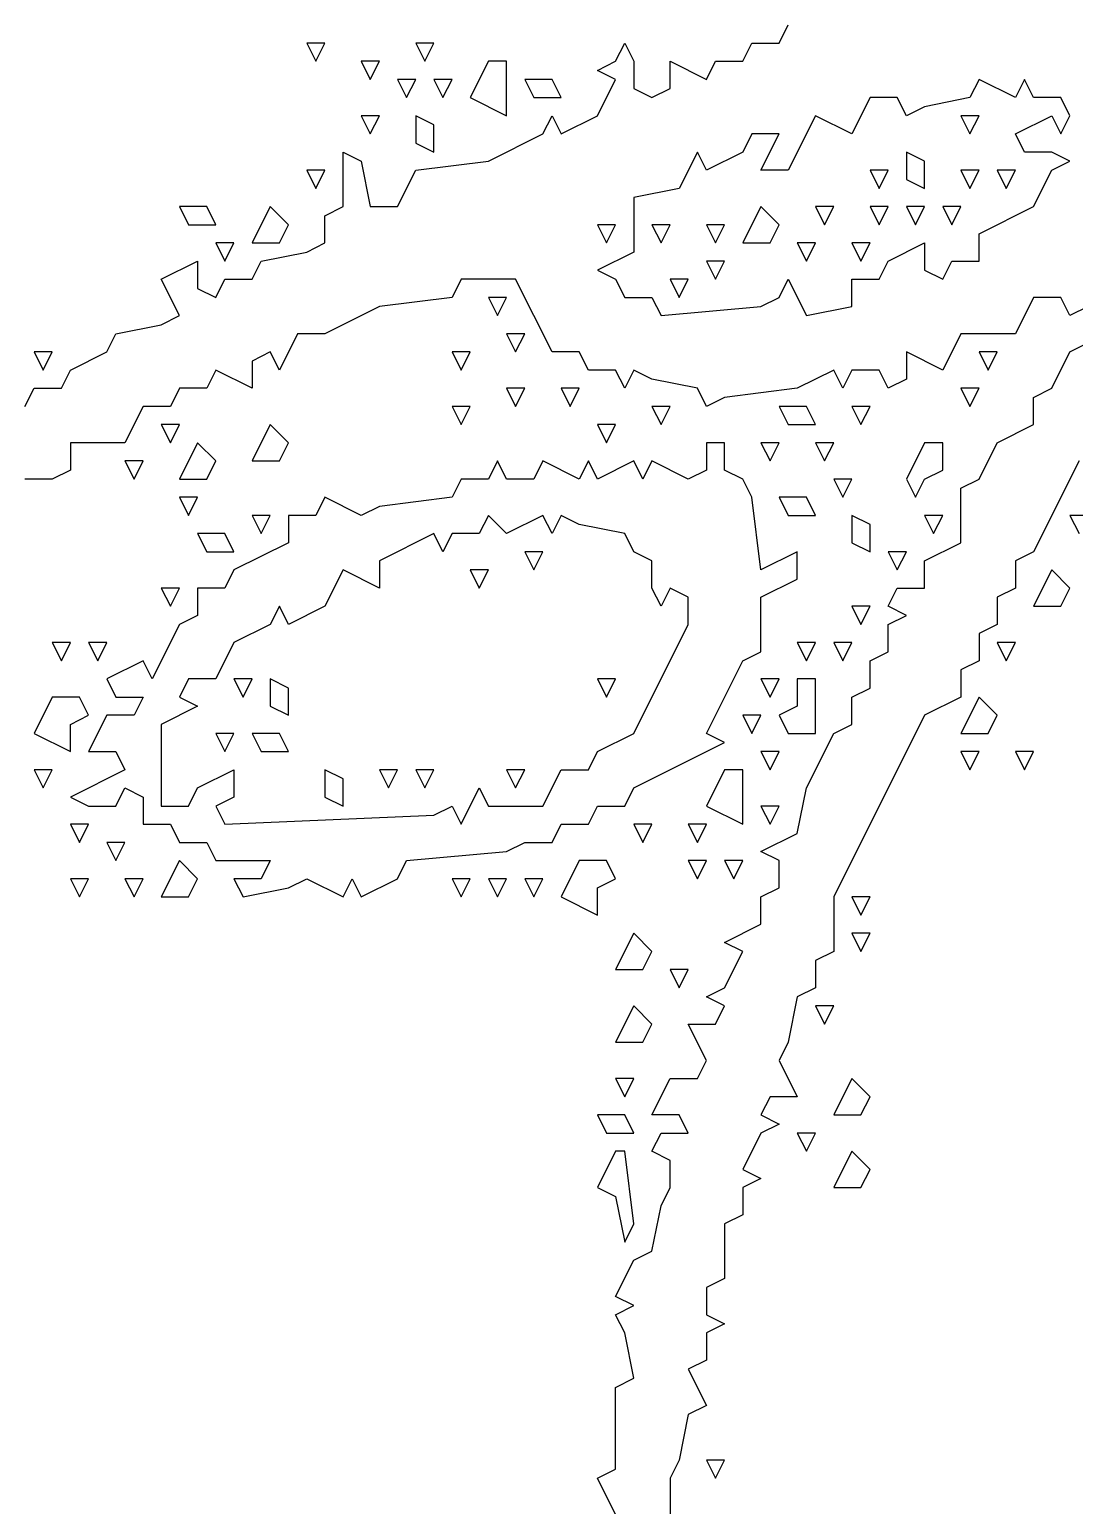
# Model space of a CAD drawing. Extents: x 2 to 124, y 0 to 170.
# Drawn here: x 104.84 to 114.1, y 114.54 to 127.62 of the extents above; entities that cross this region are included whole.
import ezdxf

# ---------------------------------------------------------------- set-up
doc = ezdxf.new("R2010")
doc.units = 0
doc.layers.add('Layer0', color=7, linetype='Continuous')

msp = doc.modelspace()

# ---------------------------------------------------------------- linework, layer by layer
at = {"layer": 'Layer0', "color": 5, "linetype": 'CONTINUOUS'}
for p, q in [((111.482, 127.5, 0.1), (111.5625, 127.661, 0.1)), ((107.2964, 127.5, 0.1), (107.3769, 127.339, 0.1)), ((107.4574, 127.5, 0.1), (107.2964, 127.5, 0.1)), ((107.3769, 127.339, 0.1), (107.4574, 127.5, 0.1)), ((108.2623, 127.5, 0.1), (108.3428, 127.339, 0.1)), ((108.4233, 127.5, 0.1), (108.2623, 127.5, 0.1)), ((108.3428, 127.339, 0.1), (108.4233, 127.5, 0.1)), ((110.0331, 127.339, 0.1), (110.1136, 127.5, 0.1)), ((110.1136, 127.5, 0.1), (110.1941, 127.339, 0.1)), ((111.16, 127.339, 0.1), (111.2405, 127.5, 0.1)), ((111.2405, 127.5, 0.1), (111.482, 127.5, 0.1)), ((107.7794, 127.339, 0.1), (107.8598, 127.178, 0.1)), ((107.9403, 127.339, 0.1), (107.7794, 127.339, 0.1)), ((107.8598, 127.178, 0.1), (107.9403, 127.339, 0.1)), ((108.9063, 127.339, 0.1), (108.7453, 127.017, 0.1)), ((109.0672, 127.339, 0.1), (108.9063, 127.339, 0.1)), ((109.0672, 126.8561, 0.1), (109.0672, 127.339, 0.1)), ((109.8722, 127.2585, 0.1), (110.0331, 127.339, 0.1)), ((110.1941, 127.339, 0.1), (110.1941, 127.0975, 0.1)), ((110.5161, 127.0975, 0.1), (110.5161, 127.339, 0.1)), ((110.5161, 127.339, 0.1), (110.8381, 127.178, 0.1)), ((110.8381, 127.178, 0.1), (110.9186, 127.339, 0.1)), ((110.9186, 127.339, 0.1), (111.16, 127.339, 0.1)), ((108.1013, 127.178, 0.1), (108.1818, 127.017, 0.1)), ((108.2623, 127.178, 0.1), (108.1013, 127.178, 0.1)), ((108.1818, 127.017, 0.1), (108.2623, 127.178, 0.1)), ((108.4233, 127.178, 0.1), (108.5038, 127.017, 0.1)), ((108.5843, 127.178, 0.1), (108.4233, 127.178, 0.1)), ((108.5038, 127.017, 0.1), (108.5843, 127.178, 0.1)), ((109.2282, 127.178, 0.1), (109.3087, 127.017, 0.1)), ((109.4697, 127.178, 0.1), (109.2282, 127.178, 0.1)), ((109.5502, 127.017, 0.1), (109.4697, 127.178, 0.1)), ((110.0331, 127.178, 0.1), (109.8722, 127.2585, 0.1)), ((109.8722, 126.8561, 0.1), (110.0331, 127.178, 0.1)), ((113.2528, 127.178, 0.1), (113.1723, 127.017, 0.1)), ((113.5748, 127.017, 0.1), (113.2528, 127.178, 0.1)), ((113.6553, 127.178, 0.1), (113.5748, 127.017, 0.1)), ((113.7358, 127.017, 0.1), (113.6553, 127.178, 0.1)), ((108.7453, 127.017, 0.1), (109.0672, 126.8561, 0.1)), ((109.3087, 127.017, 0.1), (109.5502, 127.017, 0.1)), ((110.1941, 127.0975, 0.1), (110.3551, 127.017, 0.1)), ((110.3551, 127.017, 0.1), (110.5161, 127.0975, 0.1)), ((112.2869, 127.017, 0.1), (112.1259, 126.6951, 0.1)), ((112.5284, 127.017, 0.1), (112.2869, 127.017, 0.1)), ((112.6089, 126.8561, 0.1), (112.5284, 127.017, 0.1)), ((113.1723, 127.017, 0.1), (112.7699, 126.9366, 0.1)), ((113.9773, 127.017, 0.1), (113.7358, 127.017, 0.1)), ((114.0578, 126.8561, 0.1), (113.9773, 127.017, 0.1)), ((112.7699, 126.9366, 0.1), (112.6089, 126.8561, 0.1)), ((107.7794, 126.8561, 0.1), (107.8598, 126.6951, 0.1)), ((107.9403, 126.8561, 0.1), (107.7794, 126.8561, 0.1)), ((107.8598, 126.6951, 0.1), (107.9403, 126.8561, 0.1)), ((108.2623, 126.8561, 0.1), (108.2623, 126.6146, 0.1)), ((108.4233, 126.7756, 0.1), (108.2623, 126.8561, 0.1)), ((108.4233, 126.5341, 0.1), (108.4233, 126.7756, 0.1)), ((109.3892, 126.6951, 0.1), (109.4697, 126.8561, 0.1)), ((109.4697, 126.8561, 0.1), (109.5502, 126.6951, 0.1)), ((109.5502, 126.6951, 0.1), (109.8722, 126.8561, 0.1)), ((111.804, 126.8561, 0.1), (111.5625, 126.3731, 0.1)), ((112.1259, 126.6951, 0.1), (111.804, 126.8561, 0.1)), ((113.0919, 126.8561, 0.1), (113.1723, 126.6951, 0.1)), ((113.2528, 126.8561, 0.1), (113.0919, 126.8561, 0.1)), ((113.1723, 126.6951, 0.1), (113.2528, 126.8561, 0.1)), ((113.5748, 126.6951, 0.1), (113.8968, 126.8561, 0.1)), ((113.8968, 126.8561, 0.1), (113.9773, 126.6951, 0.1)), ((113.9773, 126.6951, 0.1), (114.0578, 126.8561, 0.1)), ((108.9063, 126.4536, 0.1), (109.3892, 126.6951, 0.1)), ((111.2405, 126.6951, 0.1), (111.16, 126.5341, 0.1)), ((111.482, 126.6951, 0.1), (111.2405, 126.6951, 0.1)), ((111.321, 126.3731, 0.1), (111.482, 126.6951, 0.1)), ((113.6553, 126.5341, 0.1), (113.5748, 126.6951, 0.1)), ((107.6184, 126.0511, 0.1), (107.6184, 126.5341, 0.1)), ((107.6184, 126.5341, 0.1), (107.7794, 126.4536, 0.1)), ((108.2623, 126.6146, 0.1), (108.4233, 126.5341, 0.1)), ((110.7576, 126.5341, 0.1), (110.5966, 126.2121, 0.1)), ((110.8381, 126.3731, 0.1), (110.7576, 126.5341, 0.1)), ((111.16, 126.5341, 0.1), (110.8381, 126.3731, 0.1)), ((112.6089, 126.5341, 0.1), (112.6089, 126.2926, 0.1)), ((112.7699, 126.4536, 0.1), (112.6089, 126.5341, 0.1)), ((113.8968, 126.5341, 0.1), (113.6553, 126.5341, 0.1)), ((114.0578, 126.4536, 0.1), (113.8968, 126.5341, 0.1)), ((107.2964, 126.3731, 0.1), (107.3769, 126.2121, 0.1)), ((107.4574, 126.3731, 0.1), (107.2964, 126.3731, 0.1)), ((107.3769, 126.2121, 0.1), (107.4574, 126.3731, 0.1)), ((107.7794, 126.4536, 0.1), (107.8598, 126.0511, 0.1)), ((108.1013, 126.0511, 0.1), (108.2623, 126.3731, 0.1)), ((108.2623, 126.3731, 0.1), (108.9063, 126.4536, 0.1)), ((111.5625, 126.3731, 0.1), (111.321, 126.3731, 0.1)), ((112.2869, 126.3731, 0.1), (112.3674, 126.2121, 0.1)), ((112.4479, 126.3731, 0.1), (112.2869, 126.3731, 0.1)), ((112.3674, 126.2121, 0.1), (112.4479, 126.3731, 0.1)), ((112.7699, 126.2121, 0.1), (112.7699, 126.4536, 0.1)), ((113.0919, 126.3731, 0.1), (113.1723, 126.2121, 0.1)), ((113.2528, 126.3731, 0.1), (113.0919, 126.3731, 0.1)), ((113.1723, 126.2121, 0.1), (113.2528, 126.3731, 0.1)), ((113.4138, 126.3731, 0.1), (113.4943, 126.2121, 0.1)), ((113.5748, 126.3731, 0.1), (113.4138, 126.3731, 0.1)), ((113.4943, 126.2121, 0.1), (113.5748, 126.3731, 0.1)), ((113.7358, 126.0511, 0.1), (113.8968, 126.3731, 0.1)), ((113.8968, 126.3731, 0.1), (114.0578, 126.4536, 0.1)), ((112.6089, 126.2926, 0.1), (112.7699, 126.2121, 0.1)), ((110.5966, 126.2121, 0.1), (110.1941, 126.1316, 0.1)), ((110.1941, 126.1316, 0.1), (110.1941, 125.6487, 0.1)), ((106.1695, 126.0511, 0.1), (106.25, 125.8902, 0.1)), ((106.411, 126.0511, 0.1), (106.1695, 126.0511, 0.1)), ((106.4915, 125.8902, 0.1), (106.411, 126.0511, 0.1)), ((106.9744, 126.0511, 0.1), (106.8134, 125.7292, 0.1)), ((107.1354, 125.8902, 0.1), (106.9744, 126.0511, 0.1)), ((107.4574, 125.9706, 0.1), (107.6184, 126.0511, 0.1)), ((107.4574, 125.7292, 0.1), (107.4574, 125.9706, 0.1)), ((107.8598, 126.0511, 0.1), (108.1013, 126.0511, 0.1)), ((111.321, 126.0511, 0.1), (111.16, 125.7292, 0.1)), ((111.482, 125.8902, 0.1), (111.321, 126.0511, 0.1)), ((111.804, 126.0511, 0.1), (111.8845, 125.8902, 0.1)), ((111.965, 126.0511, 0.1), (111.804, 126.0511, 0.1)), ((111.8845, 125.8902, 0.1), (111.965, 126.0511, 0.1)), ((112.2869, 126.0511, 0.1), (112.3674, 125.8902, 0.1)), ((112.4479, 126.0511, 0.1), (112.2869, 126.0511, 0.1)), ((112.3674, 125.8902, 0.1), (112.4479, 126.0511, 0.1)), ((112.6089, 126.0511, 0.1), (112.6894, 125.8902, 0.1)), ((112.7699, 126.0511, 0.1), (112.6089, 126.0511, 0.1)), ((112.6894, 125.8902, 0.1), (112.7699, 126.0511, 0.1)), ((112.9309, 126.0511, 0.1), (113.0114, 125.8902, 0.1)), ((113.0919, 126.0511, 0.1), (112.9309, 126.0511, 0.1)), ((113.0114, 125.8902, 0.1), (113.0919, 126.0511, 0.1)), ((113.2528, 125.8097, 0.1), (113.7358, 126.0511, 0.1)), ((106.25, 125.8902, 0.1), (106.4915, 125.8902, 0.1)), ((107.0549, 125.7292, 0.1), (107.1354, 125.8902, 0.1)), ((109.8722, 125.8902, 0.1), (109.9527, 125.7292, 0.1)), ((110.0331, 125.8902, 0.1), (109.8722, 125.8902, 0.1)), ((109.9527, 125.7292, 0.1), (110.0331, 125.8902, 0.1)), ((110.3551, 125.8902, 0.1), (110.4356, 125.7292, 0.1)), ((110.5161, 125.8902, 0.1), (110.3551, 125.8902, 0.1)), ((110.4356, 125.7292, 0.1), (110.5161, 125.8902, 0.1)), ((110.8381, 125.8902, 0.1), (110.9186, 125.7292, 0.1)), ((110.9991, 125.8902, 0.1), (110.8381, 125.8902, 0.1)), ((110.9186, 125.7292, 0.1), (110.9991, 125.8902, 0.1)), ((111.4015, 125.7292, 0.1), (111.482, 125.8902, 0.1)), ((106.4915, 125.7292, 0.1), (106.572, 125.5682, 0.1)), ((106.6525, 125.7292, 0.1), (106.4915, 125.7292, 0.1)), ((106.572, 125.5682, 0.1), (106.6525, 125.7292, 0.1)), ((106.8134, 125.7292, 0.1), (107.0549, 125.7292, 0.1)), ((107.2964, 125.6487, 0.1), (107.4574, 125.7292, 0.1)), ((111.16, 125.7292, 0.1), (111.4015, 125.7292, 0.1)), ((111.643, 125.7292, 0.1), (111.7235, 125.5682, 0.1)), ((111.804, 125.7292, 0.1), (111.643, 125.7292, 0.1)), ((111.7235, 125.5682, 0.1), (111.804, 125.7292, 0.1)), ((112.1259, 125.7292, 0.1), (112.2064, 125.5682, 0.1)), ((112.2869, 125.7292, 0.1), (112.1259, 125.7292, 0.1)), ((112.2064, 125.5682, 0.1), (112.2869, 125.7292, 0.1)), ((112.4479, 125.5682, 0.1), (112.7699, 125.7292, 0.1)), ((112.7699, 125.7292, 0.1), (112.7699, 125.4877, 0.1)), ((113.2528, 125.5682, 0.1), (113.2528, 125.8097, 0.1)), ((106.8939, 125.5682, 0.1), (107.2964, 125.6487, 0.1)), ((110.1941, 125.6487, 0.1), (109.8722, 125.4877, 0.1)), ((106.0085, 125.4072, 0.1), (106.3305, 125.5682, 0.1)), ((106.3305, 125.5682, 0.1), (106.3305, 125.3267, 0.1)), ((106.8134, 125.4072, 0.1), (106.8939, 125.5682, 0.1)), ((109.8722, 125.4877, 0.1), (110.0331, 125.4072, 0.1)), ((110.8381, 125.5682, 0.1), (110.9186, 125.4072, 0.1)), ((110.9991, 125.5682, 0.1), (110.8381, 125.5682, 0.1)), ((110.9186, 125.4072, 0.1), (110.9991, 125.5682, 0.1)), ((112.3674, 125.4072, 0.1), (112.4479, 125.5682, 0.1)), ((112.7699, 125.4877, 0.1), (112.9309, 125.4072, 0.1)), ((112.9309, 125.4072, 0.1), (113.0114, 125.5682, 0.1)), ((113.0114, 125.5682, 0.1), (113.2528, 125.5682, 0.1)), ((106.1695, 125.0852, 0.1), (106.0085, 125.4072, 0.1)), ((106.3305, 125.3267, 0.1), (106.4915, 125.2462, 0.1)), ((106.4915, 125.2462, 0.1), (106.572, 125.4072, 0.1)), ((106.572, 125.4072, 0.1), (106.8134, 125.4072, 0.1)), ((108.6648, 125.4072, 0.1), (108.5843, 125.2462, 0.1)), ((109.1477, 125.4072, 0.1), (108.6648, 125.4072, 0.1)), ((109.4697, 124.7633, 0.1), (109.1477, 125.4072, 0.1)), ((110.0331, 125.4072, 0.1), (110.1136, 125.2462, 0.1)), ((110.5161, 125.4072, 0.1), (110.5966, 125.2462, 0.1)), ((110.6771, 125.4072, 0.1), (110.5161, 125.4072, 0.1)), ((110.5966, 125.2462, 0.1), (110.6771, 125.4072, 0.1)), ((111.482, 125.2462, 0.1), (111.5625, 125.4072, 0.1)), ((111.5625, 125.4072, 0.1), (111.7235, 125.0852, 0.1)), ((112.1259, 125.1657, 0.1), (112.1259, 125.4072, 0.1)), ((112.1259, 125.4072, 0.1), (112.3674, 125.4072, 0.1)), ((108.5843, 125.2462, 0.1), (107.9403, 125.1657, 0.1)), ((108.9063, 125.2462, 0.1), (108.9867, 125.0852, 0.1)), ((109.0672, 125.2462, 0.1), (108.9063, 125.2462, 0.1)), ((108.9867, 125.0852, 0.1), (109.0672, 125.2462, 0.1)), ((110.1136, 125.2462, 0.1), (110.3551, 125.2462, 0.1)), ((110.3551, 125.2462, 0.1), (110.4356, 125.0852, 0.1)), ((111.321, 125.1657, 0.1), (111.482, 125.2462, 0.1)), ((113.7358, 125.2462, 0.1), (113.5748, 124.9242, 0.1)), ((113.9773, 125.2462, 0.1), (113.7358, 125.2462, 0.1)), ((114.0578, 125.0852, 0.1), (113.9773, 125.2462, 0.1)), ((106.0085, 125.0047, 0.1), (106.1695, 125.0852, 0.1)), ((107.9403, 125.1657, 0.1), (107.4574, 124.9242, 0.1)), ((110.4356, 125.0852, 0.1), (111.321, 125.1657, 0.1)), ((111.7235, 125.0852, 0.1), (112.1259, 125.1657, 0.1)), ((114.2188, 125.1657, 0.1), (114.0578, 125.0852, 0.1)), ((105.5256, 124.7633, 0.1), (105.6061, 124.9242, 0.1)), ((105.6061, 124.9242, 0.1), (106.0085, 125.0047, 0.1)), ((107.2159, 124.9242, 0.1), (107.0549, 124.6023, 0.1)), ((107.4574, 124.9242, 0.1), (107.2159, 124.9242, 0.1)), ((109.0672, 124.9242, 0.1), (109.1477, 124.7633, 0.1)), ((109.2282, 124.9242, 0.1), (109.0672, 124.9242, 0.1)), ((109.1477, 124.7633, 0.1), (109.2282, 124.9242, 0.1)), ((113.0919, 124.9242, 0.1), (112.9309, 124.6023, 0.1)), ((113.5748, 124.9242, 0.1), (113.0919, 124.9242, 0.1)), ((114.0578, 124.7633, 0.1), (114.3797, 124.9242, 0.1)), ((104.8816, 124.7633, 0.1), (104.9621, 124.6023, 0.1)), ((105.0426, 124.7633, 0.1), (104.8816, 124.7633, 0.1)), ((104.9621, 124.6023, 0.1), (105.0426, 124.7633, 0.1)), ((105.2036, 124.6023, 0.1), (105.5256, 124.7633, 0.1)), ((106.9744, 124.7633, 0.1), (106.8134, 124.6828, 0.1)), ((106.8134, 124.6828, 0.1), (106.8134, 124.4413, 0.1)), ((107.0549, 124.6023, 0.1), (106.9744, 124.7633, 0.1)), ((108.5843, 124.7633, 0.1), (108.6648, 124.6023, 0.1)), ((108.7453, 124.7633, 0.1), (108.5843, 124.7633, 0.1)), ((108.6648, 124.6023, 0.1), (108.7453, 124.7633, 0.1)), ((109.7112, 124.7633, 0.1), (109.4697, 124.7633, 0.1)), ((109.7917, 124.6023, 0.1), (109.7112, 124.7633, 0.1)), ((112.9309, 124.6023, 0.1), (112.6089, 124.7633, 0.1)), ((112.6089, 124.7633, 0.1), (112.6089, 124.5218, 0.1)), ((113.2528, 124.7633, 0.1), (113.3333, 124.6023, 0.1)), ((113.4138, 124.7633, 0.1), (113.2528, 124.7633, 0.1)), ((113.3333, 124.6023, 0.1), (113.4138, 124.7633, 0.1)), ((113.8968, 124.4413, 0.1), (114.0578, 124.7633, 0.1)), ((105.1231, 124.4413, 0.1), (105.2036, 124.6023, 0.1)), ((106.4915, 124.6023, 0.1), (106.411, 124.4413, 0.1)), ((106.8134, 124.4413, 0.1), (106.4915, 124.6023, 0.1)), ((110.0331, 124.6023, 0.1), (109.7917, 124.6023, 0.1)), ((110.1136, 124.4413, 0.1), (110.0331, 124.6023, 0.1)), ((110.1941, 124.6023, 0.1), (110.1136, 124.4413, 0.1)), ((110.3551, 124.5218, 0.1), (110.1941, 124.6023, 0.1)), ((111.965, 124.6023, 0.1), (111.643, 124.4413, 0.1)), ((112.0455, 124.4413, 0.1), (111.965, 124.6023, 0.1)), ((112.1259, 124.6023, 0.1), (112.0455, 124.4413, 0.1)), ((112.3674, 124.6023, 0.1), (112.1259, 124.6023, 0.1)), ((112.4479, 124.4413, 0.1), (112.3674, 124.6023, 0.1)), ((104.8011, 124.2803, 0.1), (104.8816, 124.4413, 0.1)), ((104.8816, 124.4413, 0.1), (105.1231, 124.4413, 0.1)), ((106.1695, 124.4413, 0.1), (106.089, 124.2803, 0.1)), ((106.411, 124.4413, 0.1), (106.1695, 124.4413, 0.1)), ((109.0672, 124.4413, 0.1), (109.1477, 124.2803, 0.1)), ((109.2282, 124.4413, 0.1), (109.0672, 124.4413, 0.1)), ((109.1477, 124.2803, 0.1), (109.2282, 124.4413, 0.1)), ((109.5502, 124.4413, 0.1), (109.6307, 124.2803, 0.1)), ((109.7112, 124.4413, 0.1), (109.5502, 124.4413, 0.1)), ((109.6307, 124.2803, 0.1), (109.7112, 124.4413, 0.1)), ((110.7576, 124.4413, 0.1), (110.3551, 124.5218, 0.1)), ((110.8381, 124.2803, 0.1), (110.7576, 124.4413, 0.1)), ((111.643, 124.4413, 0.1), (110.9991, 124.3608, 0.1)), ((112.6089, 124.5218, 0.1), (112.4479, 124.4413, 0.1)), ((113.0919, 124.4413, 0.1), (113.1723, 124.2803, 0.1)), ((113.2528, 124.4413, 0.1), (113.0919, 124.4413, 0.1)), ((113.1723, 124.2803, 0.1), (113.2528, 124.4413, 0.1)), ((113.7358, 124.3608, 0.1), (113.8968, 124.4413, 0.1)), ((105.8475, 124.2803, 0.1), (105.6866, 123.9583, 0.1)), ((106.089, 124.2803, 0.1), (105.8475, 124.2803, 0.1)), ((108.5843, 124.2803, 0.1), (108.6648, 124.1193, 0.1)), ((108.7453, 124.2803, 0.1), (108.5843, 124.2803, 0.1)), ((108.6648, 124.1193, 0.1), (108.7453, 124.2803, 0.1)), ((110.3551, 124.2803, 0.1), (110.4356, 124.1193, 0.1)), ((110.5161, 124.2803, 0.1), (110.3551, 124.2803, 0.1)), ((110.4356, 124.1193, 0.1), (110.5161, 124.2803, 0.1)), ((110.9991, 124.3608, 0.1), (110.8381, 124.2803, 0.1)), ((111.482, 124.2803, 0.1), (111.5625, 124.1193, 0.1)), ((111.7235, 124.2803, 0.1), (111.482, 124.2803, 0.1)), ((111.804, 124.1193, 0.1), (111.7235, 124.2803, 0.1)), ((112.1259, 124.2803, 0.1), (112.2064, 124.1193, 0.1)), ((112.2869, 124.2803, 0.1), (112.1259, 124.2803, 0.1)), ((112.2064, 124.1193, 0.1), (112.2869, 124.2803, 0.1)), ((113.7358, 124.1193, 0.1), (113.7358, 124.3608, 0.1)), ((106.0085, 124.1193, 0.1), (106.089, 123.9583, 0.1)), ((106.1695, 124.1193, 0.1), (106.0085, 124.1193, 0.1)), ((106.089, 123.9583, 0.1), (106.1695, 124.1193, 0.1)), ((106.9744, 124.1193, 0.1), (106.8134, 123.7973, 0.1)), ((107.1354, 123.9583, 0.1), (106.9744, 124.1193, 0.1)), ((109.8722, 124.1193, 0.1), (109.9527, 123.9583, 0.1)), ((110.0331, 124.1193, 0.1), (109.8722, 124.1193, 0.1)), ((109.9527, 123.9583, 0.1), (110.0331, 124.1193, 0.1)), ((111.5625, 124.1193, 0.1), (111.804, 124.1193, 0.1)), ((113.4138, 123.9583, 0.1), (113.7358, 124.1193, 0.1)), ((105.6866, 123.9583, 0.1), (105.2036, 123.9583, 0.1)), ((105.2036, 123.9583, 0.1), (105.2036, 123.7169, 0.1)), ((106.3305, 123.9583, 0.1), (106.1695, 123.6364, 0.1)), ((106.4915, 123.7973, 0.1), (106.3305, 123.9583, 0.1)), ((107.0549, 123.7973, 0.1), (107.1354, 123.9583, 0.1)), ((110.8381, 123.9583, 0.1), (110.8381, 123.7169, 0.1)), ((110.9991, 123.9583, 0.1), (110.8381, 123.9583, 0.1)), ((110.9991, 123.7169, 0.1), (110.9991, 123.9583, 0.1)), ((111.321, 123.9583, 0.1), (111.4015, 123.7973, 0.1)), ((111.482, 123.9583, 0.1), (111.321, 123.9583, 0.1)), ((111.4015, 123.7973, 0.1), (111.482, 123.9583, 0.1)), ((111.804, 123.9583, 0.1), (111.8845, 123.7973, 0.1)), ((111.965, 123.9583, 0.1), (111.804, 123.9583, 0.1)), ((111.8845, 123.7973, 0.1), (111.965, 123.9583, 0.1)), ((112.7699, 123.9583, 0.1), (112.6089, 123.6364, 0.1)), ((112.9309, 123.9583, 0.1), (112.7699, 123.9583, 0.1)), ((112.9309, 123.7169, 0.1), (112.9309, 123.9583, 0.1)), ((113.2528, 123.6364, 0.1), (113.4138, 123.9583, 0.1)), ((105.6866, 123.7973, 0.1), (105.767, 123.6364, 0.1)), ((105.8475, 123.7973, 0.1), (105.6866, 123.7973, 0.1)), ((105.767, 123.6364, 0.1), (105.8475, 123.7973, 0.1)), ((106.411, 123.6364, 0.1), (106.4915, 123.7973, 0.1)), ((106.8134, 123.7973, 0.1), (107.0549, 123.7973, 0.1)), ((108.9867, 123.7973, 0.1), (108.9063, 123.6364, 0.1)), ((109.0672, 123.6364, 0.1), (108.9867, 123.7973, 0.1)), ((109.3892, 123.7973, 0.1), (109.3087, 123.6364, 0.1)), ((109.7112, 123.6364, 0.1), (109.3892, 123.7973, 0.1)), ((109.7917, 123.7973, 0.1), (109.7112, 123.6364, 0.1)), ((109.8722, 123.6364, 0.1), (109.7917, 123.7973, 0.1)), ((110.1941, 123.7973, 0.1), (109.8722, 123.6364, 0.1)), ((110.2746, 123.6364, 0.1), (110.1941, 123.7973, 0.1)), ((110.3551, 123.7973, 0.1), (110.2746, 123.6364, 0.1)), ((110.6771, 123.6364, 0.1), (110.3551, 123.7973, 0.1)), ((114.1383, 123.7973, 0.1), (113.7358, 122.9924, 0.1)), ((105.0426, 123.6364, 0.1), (104.8011, 123.6364, 0.1)), ((105.2036, 123.7169, 0.1), (105.0426, 123.6364, 0.1)), ((106.1695, 123.6364, 0.1), (106.411, 123.6364, 0.1)), ((108.6648, 123.6364, 0.1), (108.5843, 123.4754, 0.1)), ((108.9063, 123.6364, 0.1), (108.6648, 123.6364, 0.1)), ((109.3087, 123.6364, 0.1), (109.0672, 123.6364, 0.1)), ((110.8381, 123.7169, 0.1), (110.6771, 123.6364, 0.1)), ((111.16, 123.6364, 0.1), (110.9991, 123.7169, 0.1)), ((111.2405, 123.4754, 0.1), (111.16, 123.6364, 0.1)), ((111.965, 123.6364, 0.1), (112.0455, 123.4754, 0.1)), ((112.1259, 123.6364, 0.1), (111.965, 123.6364, 0.1)), ((112.0455, 123.4754, 0.1), (112.1259, 123.6364, 0.1)), ((112.6089, 123.6364, 0.1), (112.6894, 123.4754, 0.1)), ((112.6894, 123.4754, 0.1), (112.7699, 123.6364, 0.1)), ((112.7699, 123.6364, 0.1), (112.9309, 123.7169, 0.1)), ((113.0919, 123.5559, 0.1), (113.2528, 123.6364, 0.1)), ((113.0919, 123.0729, 0.1), (113.0919, 123.5559, 0.1)), ((106.1695, 123.4754, 0.1), (106.25, 123.3144, 0.1)), ((106.3305, 123.4754, 0.1), (106.1695, 123.4754, 0.1)), ((106.25, 123.3144, 0.1), (106.3305, 123.4754, 0.1)), ((107.4574, 123.4754, 0.1), (107.3769, 123.3144, 0.1)), ((107.7794, 123.3144, 0.1), (107.4574, 123.4754, 0.1)), ((107.9403, 123.3949, 0.1), (107.7794, 123.3144, 0.1)), ((108.5843, 123.4754, 0.1), (107.9403, 123.3949, 0.1)), ((111.321, 122.8314, 0.1), (111.2405, 123.4754, 0.1)), ((111.482, 123.4754, 0.1), (111.5625, 123.3144, 0.1)), ((111.7235, 123.4754, 0.1), (111.482, 123.4754, 0.1)), ((111.804, 123.3144, 0.1), (111.7235, 123.4754, 0.1)), ((106.8134, 123.3144, 0.1), (106.8939, 123.1534, 0.1)), ((106.9744, 123.3144, 0.1), (106.8134, 123.3144, 0.1)), ((106.8939, 123.1534, 0.1), (106.9744, 123.3144, 0.1)), ((107.3769, 123.3144, 0.1), (107.1354, 123.3144, 0.1)), ((107.1354, 123.3144, 0.1), (107.1354, 123.0729, 0.1)), ((108.9063, 123.3144, 0.1), (108.8258, 123.1534, 0.1)), ((109.0672, 123.1534, 0.1), (108.9063, 123.3144, 0.1)), ((109.3892, 123.3144, 0.1), (109.0672, 123.1534, 0.1)), ((109.4697, 123.1534, 0.1), (109.3892, 123.3144, 0.1)), ((109.5502, 123.3144, 0.1), (109.4697, 123.1534, 0.1)), ((109.7112, 123.2339, 0.1), (109.5502, 123.3144, 0.1)), ((110.1136, 123.1534, 0.1), (109.7112, 123.2339, 0.1)), ((111.5625, 123.3144, 0.1), (111.804, 123.3144, 0.1)), ((112.1259, 123.3144, 0.1), (112.1259, 123.0729, 0.1)), ((112.2869, 123.2339, 0.1), (112.1259, 123.3144, 0.1)), ((112.2869, 122.9924, 0.1), (112.2869, 123.2339, 0.1)), ((112.7699, 123.3144, 0.1), (112.8504, 123.1534, 0.1)), ((112.9309, 123.3144, 0.1), (112.7699, 123.3144, 0.1)), ((112.8504, 123.1534, 0.1), (112.9309, 123.3144, 0.1)), ((114.0578, 123.3144, 0.1), (114.1383, 123.1534, 0.1)), ((114.2188, 123.3144, 0.1), (114.0578, 123.3144, 0.1)), ((106.3305, 123.1534, 0.1), (106.411, 122.9924, 0.1)), ((106.572, 123.1534, 0.1), (106.3305, 123.1534, 0.1)), ((106.6525, 122.9924, 0.1), (106.572, 123.1534, 0.1)), ((108.4233, 123.1534, 0.1), (107.9403, 122.9119, 0.1)), ((108.5038, 122.9924, 0.1), (108.4233, 123.1534, 0.1)), ((108.5843, 123.1534, 0.1), (108.5038, 122.9924, 0.1)), ((108.8258, 123.1534, 0.1), (108.5843, 123.1534, 0.1)), ((110.1941, 122.9924, 0.1), (110.1136, 123.1534, 0.1)), ((106.411, 122.9924, 0.1), (106.6525, 122.9924, 0.1)), ((107.1354, 123.0729, 0.1), (106.6525, 122.8314, 0.1)), ((109.2282, 122.9924, 0.1), (109.3087, 122.8314, 0.1)), ((109.3892, 122.9924, 0.1), (109.2282, 122.9924, 0.1)), ((109.3087, 122.8314, 0.1), (109.3892, 122.9924, 0.1)), ((110.3551, 122.9119, 0.1), (110.1941, 122.9924, 0.1)), ((111.643, 122.9924, 0.1), (111.321, 122.8314, 0.1)), ((111.643, 122.7509, 0.1), (111.643, 122.9924, 0.1)), ((112.1259, 123.0729, 0.1), (112.2869, 122.9924, 0.1)), ((112.4479, 122.9924, 0.1), (112.5284, 122.8314, 0.1)), ((112.6089, 122.9924, 0.1), (112.4479, 122.9924, 0.1)), ((112.5284, 122.8314, 0.1), (112.6089, 122.9924, 0.1)), ((112.7699, 122.9119, 0.1), (113.0919, 123.0729, 0.1)), ((113.7358, 122.9924, 0.1), (113.5748, 122.9119, 0.1)), ((106.6525, 122.8314, 0.1), (106.572, 122.6705, 0.1)), ((107.6184, 122.8314, 0.1), (107.4574, 122.5095, 0.1)), ((107.9403, 122.6705, 0.1), (107.6184, 122.8314, 0.1)), ((107.9403, 122.9119, 0.1), (107.9403, 122.6705, 0.1)), ((108.7453, 122.8314, 0.1), (108.8258, 122.6705, 0.1)), ((108.9063, 122.8314, 0.1), (108.7453, 122.8314, 0.1)), ((108.8258, 122.6705, 0.1), (108.9063, 122.8314, 0.1)), ((110.3551, 122.6705, 0.1), (110.3551, 122.9119, 0.1)), ((112.7699, 122.6705, 0.1), (112.7699, 122.9119, 0.1)), ((113.5748, 122.9119, 0.1), (113.5748, 122.6705, 0.1)), ((113.8968, 122.8314, 0.1), (113.7358, 122.5095, 0.1)), ((114.0578, 122.6705, 0.1), (113.8968, 122.8314, 0.1)), ((111.321, 122.59, 0.1), (111.643, 122.7509, 0.1)), ((106.0085, 122.6705, 0.1), (106.089, 122.5095, 0.1)), ((106.1695, 122.6705, 0.1), (106.0085, 122.6705, 0.1)), ((106.089, 122.5095, 0.1), (106.1695, 122.6705, 0.1)), ((106.572, 122.6705, 0.1), (106.3305, 122.6705, 0.1)), ((106.3305, 122.6705, 0.1), (106.3305, 122.429, 0.1)), ((110.4356, 122.5095, 0.1), (110.3551, 122.6705, 0.1)), ((110.5161, 122.6705, 0.1), (110.4356, 122.5095, 0.1)), ((110.6771, 122.59, 0.1), (110.5161, 122.6705, 0.1)), ((110.6771, 122.3485, 0.1), (110.6771, 122.59, 0.1)), ((111.321, 122.107, 0.1), (111.321, 122.59, 0.1)), ((112.4479, 122.5095, 0.1), (112.5284, 122.6705, 0.1)), ((112.5284, 122.6705, 0.1), (112.7699, 122.6705, 0.1)), ((113.5748, 122.6705, 0.1), (113.4138, 122.59, 0.1)), ((113.4138, 122.59, 0.1), (113.4138, 122.3485, 0.1)), ((113.9773, 122.5095, 0.1), (114.0578, 122.6705, 0.1)), ((107.0549, 122.5095, 0.1), (106.9744, 122.3485, 0.1)), ((107.1354, 122.3485, 0.1), (107.0549, 122.5095, 0.1)), ((107.4574, 122.5095, 0.1), (107.1354, 122.3485, 0.1)), ((112.1259, 122.5095, 0.1), (112.2064, 122.3485, 0.1)), ((112.2869, 122.5095, 0.1), (112.1259, 122.5095, 0.1)), ((112.2064, 122.3485, 0.1), (112.2869, 122.5095, 0.1)), ((112.6089, 122.429, 0.1), (112.4479, 122.5095, 0.1)), ((113.7358, 122.5095, 0.1), (113.9773, 122.5095, 0.1)), ((106.1695, 122.3485, 0.1), (105.928, 121.8655, 0.1)), ((106.3305, 122.429, 0.1), (106.1695, 122.3485, 0.1)), ((106.9744, 122.3485, 0.1), (106.6525, 122.1875, 0.1)), ((110.1941, 121.3826, 0.1), (110.6771, 122.3485, 0.1)), ((112.4479, 122.3485, 0.1), (112.6089, 122.429, 0.1)), ((112.4479, 122.107, 0.1), (112.4479, 122.3485, 0.1)), ((113.4138, 122.3485, 0.1), (113.2528, 122.268, 0.1)), ((105.0426, 122.1875, 0.1), (105.1231, 122.0265, 0.1)), ((105.2036, 122.1875, 0.1), (105.0426, 122.1875, 0.1)), ((105.1231, 122.0265, 0.1), (105.2036, 122.1875, 0.1)), ((105.3646, 122.1875, 0.1), (105.4451, 122.0265, 0.1)), ((105.5256, 122.1875, 0.1), (105.3646, 122.1875, 0.1)), ((105.4451, 122.0265, 0.1), (105.5256, 122.1875, 0.1)), ((106.6525, 122.1875, 0.1), (106.4915, 121.8655, 0.1)), ((111.643, 122.1875, 0.1), (111.7235, 122.0265, 0.1)), ((111.804, 122.1875, 0.1), (111.643, 122.1875, 0.1)), ((111.7235, 122.0265, 0.1), (111.804, 122.1875, 0.1)), ((111.965, 122.1875, 0.1), (112.0455, 122.0265, 0.1)), ((112.1259, 122.1875, 0.1), (111.965, 122.1875, 0.1)), ((112.0455, 122.0265, 0.1), (112.1259, 122.1875, 0.1)), ((113.2528, 122.268, 0.1), (113.2528, 122.0265, 0.1)), ((113.4138, 122.1875, 0.1), (113.4943, 122.0265, 0.1)), ((113.5748, 122.1875, 0.1), (113.4138, 122.1875, 0.1)), ((113.4943, 122.0265, 0.1), (113.5748, 122.1875, 0.1)), ((111.16, 122.0265, 0.1), (111.321, 122.107, 0.1)), ((112.2869, 122.0265, 0.1), (112.4479, 122.107, 0.1)), ((105.8475, 122.0265, 0.1), (105.5256, 121.8655, 0.1)), ((105.928, 121.8655, 0.1), (105.8475, 122.0265, 0.1)), ((110.8381, 121.3826, 0.1), (111.16, 122.0265, 0.1)), ((112.2869, 121.785, 0.1), (112.2869, 122.0265, 0.1)), ((113.2528, 122.0265, 0.1), (113.0919, 121.946, 0.1)), ((113.0919, 121.946, 0.1), (113.0919, 121.7045, 0.1)), ((105.5256, 121.8655, 0.1), (105.6061, 121.7045, 0.1)), ((106.25, 121.8655, 0.1), (106.1695, 121.7045, 0.1)), ((106.4915, 121.8655, 0.1), (106.25, 121.8655, 0.1)), ((106.6525, 121.8655, 0.1), (106.733, 121.7045, 0.1)), ((106.8134, 121.8655, 0.1), (106.6525, 121.8655, 0.1)), ((106.733, 121.7045, 0.1), (106.8134, 121.8655, 0.1)), ((106.9744, 121.8655, 0.1), (106.9744, 121.6241, 0.1)), ((107.1354, 121.785, 0.1), (106.9744, 121.8655, 0.1)), ((107.1354, 121.5436, 0.1), (107.1354, 121.785, 0.1)), ((109.8722, 121.8655, 0.1), (109.9527, 121.7045, 0.1)), ((110.0331, 121.8655, 0.1), (109.8722, 121.8655, 0.1)), ((109.9527, 121.7045, 0.1), (110.0331, 121.8655, 0.1)), ((111.321, 121.8655, 0.1), (111.4015, 121.7045, 0.1)), ((111.482, 121.8655, 0.1), (111.321, 121.8655, 0.1)), ((111.4015, 121.7045, 0.1), (111.482, 121.8655, 0.1)), ((111.643, 121.8655, 0.1), (111.643, 121.6241, 0.1)), ((111.804, 121.8655, 0.1), (111.643, 121.8655, 0.1)), ((111.804, 121.3826, 0.1), (111.804, 121.8655, 0.1)), ((112.1259, 121.7045, 0.1), (112.2869, 121.785, 0.1)), ((105.0426, 121.7045, 0.1), (104.8816, 121.3826, 0.1)), ((105.2841, 121.7045, 0.1), (105.0426, 121.7045, 0.1)), ((105.3646, 121.5436, 0.1), (105.2841, 121.7045, 0.1)), ((105.6061, 121.7045, 0.1), (105.8475, 121.7045, 0.1)), ((105.8475, 121.7045, 0.1), (105.767, 121.5436, 0.1)), ((106.1695, 121.7045, 0.1), (106.3305, 121.6241, 0.1)), ((112.1259, 121.4631, 0.1), (112.1259, 121.7045, 0.1)), ((113.0919, 121.7045, 0.1), (112.7699, 121.5436, 0.1)), ((113.2528, 121.7045, 0.1), (113.0919, 121.3826, 0.1)), ((113.4138, 121.5436, 0.1), (113.2528, 121.7045, 0.1)), ((105.2036, 121.4631, 0.1), (105.3646, 121.5436, 0.1)), ((105.5256, 121.5436, 0.1), (105.3646, 121.2216, 0.1)), ((105.767, 121.5436, 0.1), (105.5256, 121.5436, 0.1)), ((106.3305, 121.6241, 0.1), (106.0085, 121.4631, 0.1)), ((106.9744, 121.6241, 0.1), (107.1354, 121.5436, 0.1)), ((111.16, 121.5436, 0.1), (111.2405, 121.3826, 0.1)), ((111.321, 121.5436, 0.1), (111.16, 121.5436, 0.1)), ((111.2405, 121.3826, 0.1), (111.321, 121.5436, 0.1)), ((111.643, 121.6241, 0.1), (111.482, 121.5436, 0.1)), ((111.482, 121.5436, 0.1), (111.5625, 121.3826, 0.1)), ((112.7699, 121.5436, 0.1), (111.965, 119.9337, 0.1)), ((113.3333, 121.3826, 0.1), (113.4138, 121.5436, 0.1)), ((105.2036, 121.2216, 0.1), (105.2036, 121.4631, 0.1)), ((106.0085, 121.4631, 0.1), (106.0085, 120.7386, 0.1)), ((111.965, 121.3826, 0.1), (112.1259, 121.4631, 0.1)), ((104.8816, 121.3826, 0.1), (105.2036, 121.2216, 0.1)), ((106.4915, 121.3826, 0.1), (106.572, 121.2216, 0.1)), ((106.6525, 121.3826, 0.1), (106.4915, 121.3826, 0.1)), ((106.572, 121.2216, 0.1), (106.6525, 121.3826, 0.1)), ((106.8134, 121.3826, 0.1), (106.8939, 121.2216, 0.1)), ((107.0549, 121.3826, 0.1), (106.8134, 121.3826, 0.1)), ((107.1354, 121.2216, 0.1), (107.0549, 121.3826, 0.1)), ((109.8722, 121.2216, 0.1), (110.1941, 121.3826, 0.1)), ((110.1941, 120.8996, 0.1), (110.9991, 121.3021, 0.1)), ((110.9991, 121.3021, 0.1), (110.8381, 121.3826, 0.1)), ((111.5625, 121.3826, 0.1), (111.804, 121.3826, 0.1)), ((111.7235, 120.8996, 0.1), (111.965, 121.3826, 0.1)), ((113.0919, 121.3826, 0.1), (113.3333, 121.3826, 0.1)), ((105.3646, 121.2216, 0.1), (105.6061, 121.2216, 0.1)), ((105.6061, 121.2216, 0.1), (105.6866, 121.0606, 0.1)), ((106.8939, 121.2216, 0.1), (107.1354, 121.2216, 0.1)), ((109.7917, 121.0606, 0.1), (109.8722, 121.2216, 0.1)), ((111.321, 121.2216, 0.1), (111.4015, 121.0606, 0.1)), ((111.482, 121.2216, 0.1), (111.321, 121.2216, 0.1)), ((111.4015, 121.0606, 0.1), (111.482, 121.2216, 0.1)), ((113.0919, 121.2216, 0.1), (113.1723, 121.0606, 0.1)), ((113.2528, 121.2216, 0.1), (113.0919, 121.2216, 0.1)), ((113.1723, 121.0606, 0.1), (113.2528, 121.2216, 0.1)), ((113.5748, 121.2216, 0.1), (113.6553, 121.0606, 0.1)), ((113.7358, 121.2216, 0.1), (113.5748, 121.2216, 0.1)), ((113.6553, 121.0606, 0.1), (113.7358, 121.2216, 0.1)), ((104.8816, 121.0606, 0.1), (104.9621, 120.8996, 0.1)), ((105.0426, 121.0606, 0.1), (104.8816, 121.0606, 0.1)), ((104.9621, 120.8996, 0.1), (105.0426, 121.0606, 0.1)), ((105.6866, 121.0606, 0.1), (105.2036, 120.8191, 0.1)), ((106.3305, 120.8996, 0.1), (106.6525, 121.0606, 0.1)), ((106.6525, 121.0606, 0.1), (106.6525, 120.8191, 0.1)), ((107.4574, 121.0606, 0.1), (107.4574, 120.8191, 0.1)), ((107.6184, 120.9801, 0.1), (107.4574, 121.0606, 0.1)), ((107.9403, 121.0606, 0.1), (108.0208, 120.8996, 0.1)), ((108.1013, 121.0606, 0.1), (107.9403, 121.0606, 0.1)), ((108.0208, 120.8996, 0.1), (108.1013, 121.0606, 0.1)), ((108.2623, 121.0606, 0.1), (108.3428, 120.8996, 0.1)), ((108.4233, 121.0606, 0.1), (108.2623, 121.0606, 0.1)), ((108.3428, 120.8996, 0.1), (108.4233, 121.0606, 0.1)), ((109.0672, 121.0606, 0.1), (109.1477, 120.8996, 0.1)), ((109.2282, 121.0606, 0.1), (109.0672, 121.0606, 0.1)), ((109.1477, 120.8996, 0.1), (109.2282, 121.0606, 0.1)), ((109.3892, 120.7386, 0.1), (109.5502, 121.0606, 0.1)), ((109.5502, 121.0606, 0.1), (109.7917, 121.0606, 0.1)), ((110.9991, 121.0606, 0.1), (110.8381, 120.7386, 0.1)), ((111.16, 121.0606, 0.1), (110.9991, 121.0606, 0.1)), ((111.16, 120.5777, 0.1), (111.16, 121.0606, 0.1)), ((105.6061, 120.7386, 0.1), (105.6866, 120.8996, 0.1)), ((105.6866, 120.8996, 0.1), (105.8475, 120.8191, 0.1)), ((106.25, 120.7386, 0.1), (106.3305, 120.8996, 0.1)), ((107.6184, 120.7386, 0.1), (107.6184, 120.9801, 0.1)), ((108.6648, 120.5777, 0.1), (108.8258, 120.8996, 0.1)), ((108.8258, 120.8996, 0.1), (108.9063, 120.7386, 0.1)), ((110.1136, 120.7386, 0.1), (110.1941, 120.8996, 0.1)), ((111.643, 120.4972, 0.1), (111.7235, 120.8996, 0.1)), ((105.2036, 120.8191, 0.1), (105.3646, 120.7386, 0.1)), ((105.3646, 120.7386, 0.1), (105.6061, 120.7386, 0.1)), ((105.8475, 120.8191, 0.1), (105.8475, 120.5777, 0.1)), ((106.0085, 120.7386, 0.1), (106.25, 120.7386, 0.1)), ((106.6525, 120.8191, 0.1), (106.4915, 120.7386, 0.1)), ((106.4915, 120.7386, 0.1), (106.572, 120.5777, 0.1)), ((107.4574, 120.8191, 0.1), (107.6184, 120.7386, 0.1)), ((108.4233, 120.6581, 0.1), (108.5843, 120.7386, 0.1)), ((108.5843, 120.7386, 0.1), (108.6648, 120.5777, 0.1)), ((108.9063, 120.7386, 0.1), (109.3892, 120.7386, 0.1)), ((109.7917, 120.5777, 0.1), (109.8722, 120.7386, 0.1)), ((109.8722, 120.7386, 0.1), (110.1136, 120.7386, 0.1)), ((110.8381, 120.7386, 0.1), (111.16, 120.5777, 0.1)), ((111.321, 120.7386, 0.1), (111.4015, 120.5777, 0.1)), ((111.482, 120.7386, 0.1), (111.321, 120.7386, 0.1)), ((111.4015, 120.5777, 0.1), (111.482, 120.7386, 0.1)), ((106.572, 120.5777, 0.1), (108.4233, 120.6581, 0.1)), ((105.2036, 120.5777, 0.1), (105.2841, 120.4167, 0.1)), ((105.3646, 120.5777, 0.1), (105.2036, 120.5777, 0.1)), ((105.2841, 120.4167, 0.1), (105.3646, 120.5777, 0.1)), ((105.8475, 120.5777, 0.1), (106.089, 120.5777, 0.1)), ((106.089, 120.5777, 0.1), (106.1695, 120.4167, 0.1)), ((109.4697, 120.4167, 0.1), (109.5502, 120.5777, 0.1)), ((109.5502, 120.5777, 0.1), (109.7917, 120.5777, 0.1)), ((110.1941, 120.5777, 0.1), (110.2746, 120.4167, 0.1)), ((110.3551, 120.5777, 0.1), (110.1941, 120.5777, 0.1)), ((110.2746, 120.4167, 0.1), (110.3551, 120.5777, 0.1)), ((110.6771, 120.5777, 0.1), (110.7576, 120.4167, 0.1)), ((110.8381, 120.5777, 0.1), (110.6771, 120.5777, 0.1)), ((110.7576, 120.4167, 0.1), (110.8381, 120.5777, 0.1)), ((111.321, 120.3362, 0.1), (111.643, 120.4972, 0.1)), ((105.5256, 120.4167, 0.1), (105.6061, 120.2557, 0.1)), ((105.6866, 120.4167, 0.1), (105.5256, 120.4167, 0.1)), ((105.6061, 120.2557, 0.1), (105.6866, 120.4167, 0.1)), ((106.1695, 120.4167, 0.1), (106.411, 120.4167, 0.1)), ((106.411, 120.4167, 0.1), (106.4915, 120.2557, 0.1)), ((109.0672, 120.3362, 0.1), (109.2282, 120.4167, 0.1)), ((109.2282, 120.4167, 0.1), (109.4697, 120.4167, 0.1)), ((106.1695, 120.2557, 0.1), (106.0085, 119.9337, 0.1)), ((106.3305, 120.0947, 0.1), (106.1695, 120.2557, 0.1)), ((106.4915, 120.2557, 0.1), (106.9744, 120.2557, 0.1)), ((106.9744, 120.2557, 0.1), (106.8939, 120.0947, 0.1)), ((108.1013, 120.0947, 0.1), (108.1818, 120.2557, 0.1)), ((108.1818, 120.2557, 0.1), (109.0672, 120.3362, 0.1)), ((109.7112, 120.2557, 0.1), (109.5502, 119.9337, 0.1)), ((109.9527, 120.2557, 0.1), (109.7112, 120.2557, 0.1)), ((110.0331, 120.0947, 0.1), (109.9527, 120.2557, 0.1)), ((110.6771, 120.2557, 0.1), (110.7576, 120.0947, 0.1)), ((110.8381, 120.2557, 0.1), (110.6771, 120.2557, 0.1)), ((110.7576, 120.0947, 0.1), (110.8381, 120.2557, 0.1)), ((110.9991, 120.2557, 0.1), (111.0795, 120.0947, 0.1)), ((111.16, 120.2557, 0.1), (110.9991, 120.2557, 0.1)), ((111.0795, 120.0947, 0.1), (111.16, 120.2557, 0.1)), ((111.482, 120.2557, 0.1), (111.321, 120.3362, 0.1)), ((111.482, 120.0142, 0.1), (111.482, 120.2557, 0.1)), ((105.2036, 120.0947, 0.1), (105.2841, 119.9337, 0.1)), ((105.3646, 120.0947, 0.1), (105.2036, 120.0947, 0.1)), ((105.2841, 119.9337, 0.1), (105.3646, 120.0947, 0.1)), ((105.6866, 120.0947, 0.1), (105.767, 119.9337, 0.1)), ((105.8475, 120.0947, 0.1), (105.6866, 120.0947, 0.1)), ((105.767, 119.9337, 0.1), (105.8475, 120.0947, 0.1)), ((106.25, 119.9337, 0.1), (106.3305, 120.0947, 0.1)), ((106.8939, 120.0947, 0.1), (106.6525, 120.0947, 0.1)), ((106.6525, 120.0947, 0.1), (106.733, 119.9337, 0.1)), ((107.1354, 120.0142, 0.1), (107.2964, 120.0947, 0.1)), ((107.2964, 120.0947, 0.1), (107.6184, 119.9337, 0.1)), ((107.6184, 119.9337, 0.1), (107.6989, 120.0947, 0.1)), ((107.6989, 120.0947, 0.1), (107.7794, 119.9337, 0.1)), ((107.7794, 119.9337, 0.1), (108.1013, 120.0947, 0.1)), ((108.5843, 120.0947, 0.1), (108.6648, 119.9337, 0.1)), ((108.7453, 120.0947, 0.1), (108.5843, 120.0947, 0.1)), ((108.6648, 119.9337, 0.1), (108.7453, 120.0947, 0.1)), ((108.9063, 120.0947, 0.1), (108.9867, 119.9337, 0.1)), ((109.0672, 120.0947, 0.1), (108.9063, 120.0947, 0.1)), ((108.9867, 119.9337, 0.1), (109.0672, 120.0947, 0.1)), ((109.2282, 120.0947, 0.1), (109.3087, 119.9337, 0.1)), ((109.3892, 120.0947, 0.1), (109.2282, 120.0947, 0.1)), ((109.3087, 119.9337, 0.1), (109.3892, 120.0947, 0.1)), ((109.8722, 120.0142, 0.1), (110.0331, 120.0947, 0.1)), ((106.733, 119.9337, 0.1), (107.1354, 120.0142, 0.1)), ((109.8722, 119.7727, 0.1), (109.8722, 120.0142, 0.1)), ((111.321, 119.9337, 0.1), (111.482, 120.0142, 0.1)), ((106.0085, 119.9337, 0.1), (106.25, 119.9337, 0.1)), ((109.5502, 119.9337, 0.1), (109.8722, 119.7727, 0.1)), ((111.321, 119.6922, 0.1), (111.321, 119.9337, 0.1)), ((111.965, 119.9337, 0.1), (111.965, 119.4508, 0.1)), ((112.1259, 119.9337, 0.1), (112.2064, 119.7727, 0.1)), ((112.2869, 119.9337, 0.1), (112.1259, 119.9337, 0.1)), ((112.2064, 119.7727, 0.1), (112.2869, 119.9337, 0.1)), ((110.9991, 119.5313, 0.1), (111.321, 119.6922, 0.1)), ((110.1941, 119.6117, 0.1), (110.0331, 119.2898, 0.1)), ((110.3551, 119.4508, 0.1), (110.1941, 119.6117, 0.1)), ((112.1259, 119.6117, 0.1), (112.2064, 119.4508, 0.1)), ((112.2869, 119.6117, 0.1), (112.1259, 119.6117, 0.1)), ((112.2064, 119.4508, 0.1), (112.2869, 119.6117, 0.1)), ((110.2746, 119.2898, 0.1), (110.3551, 119.4508, 0.1)), ((111.16, 119.4508, 0.1), (110.9991, 119.5313, 0.1)), ((110.9991, 119.1288, 0.1), (111.16, 119.4508, 0.1)), ((111.965, 119.4508, 0.1), (111.804, 119.3703, 0.1)), ((111.804, 119.3703, 0.1), (111.804, 119.1288, 0.1)), ((110.0331, 119.2898, 0.1), (110.2746, 119.2898, 0.1)), ((110.5161, 119.2898, 0.1), (110.5966, 119.1288, 0.1)), ((110.6771, 119.2898, 0.1), (110.5161, 119.2898, 0.1)), ((110.5966, 119.1288, 0.1), (110.6771, 119.2898, 0.1)), ((110.8381, 119.0483, 0.1), (110.9991, 119.1288, 0.1)), ((110.9991, 118.9678, 0.1), (110.8381, 119.0483, 0.1)), ((111.643, 119.0483, 0.1), (111.5625, 118.6458, 0.1)), ((111.804, 119.1288, 0.1), (111.643, 119.0483, 0.1)), ((110.1941, 118.9678, 0.1), (110.0331, 118.6458, 0.1)), ((110.3551, 118.8068, 0.1), (110.1941, 118.9678, 0.1)), ((110.9186, 118.8068, 0.1), (110.9991, 118.9678, 0.1)), ((111.804, 118.9678, 0.1), (111.8845, 118.8068, 0.1)), ((111.965, 118.9678, 0.1), (111.804, 118.9678, 0.1)), ((111.8845, 118.8068, 0.1), (111.965, 118.9678, 0.1)), ((110.2746, 118.6458, 0.1), (110.3551, 118.8068, 0.1)), ((110.8381, 118.4848, 0.1), (110.6771, 118.8068, 0.1)), ((110.6771, 118.8068, 0.1), (110.9186, 118.8068, 0.1)), ((110.0331, 118.6458, 0.1), (110.2746, 118.6458, 0.1)), ((111.5625, 118.6458, 0.1), (111.482, 118.4848, 0.1)), ((110.7576, 118.3239, 0.1), (110.8381, 118.4848, 0.1)), ((111.482, 118.4848, 0.1), (111.643, 118.1629, 0.1)), ((110.0331, 118.3239, 0.1), (110.1136, 118.1629, 0.1)), ((110.1941, 118.3239, 0.1), (110.0331, 118.3239, 0.1)), ((110.1136, 118.1629, 0.1), (110.1941, 118.3239, 0.1)), ((110.3551, 118.0019, 0.1), (110.5161, 118.3239, 0.1)), ((110.5161, 118.3239, 0.1), (110.7576, 118.3239, 0.1)), ((112.1259, 118.3239, 0.1), (111.965, 118.0019, 0.1)), ((112.2869, 118.1629, 0.1), (112.1259, 118.3239, 0.1)), ((111.4015, 118.1629, 0.1), (111.321, 118.0019, 0.1)), ((111.643, 118.1629, 0.1), (111.4015, 118.1629, 0.1)), ((112.2064, 118.0019, 0.1), (112.2869, 118.1629, 0.1)), ((109.8722, 118.0019, 0.1), (109.9527, 117.8409, 0.1)), ((110.1136, 118.0019, 0.1), (109.8722, 118.0019, 0.1)), ((110.1941, 117.8409, 0.1), (110.1136, 118.0019, 0.1)), ((110.5966, 118.0019, 0.1), (110.3551, 118.0019, 0.1)), ((110.6771, 117.8409, 0.1), (110.5966, 118.0019, 0.1)), ((111.321, 118.0019, 0.1), (111.482, 117.9214, 0.1)), ((111.965, 118.0019, 0.1), (112.2064, 118.0019, 0.1)), ((111.482, 117.9214, 0.1), (111.321, 117.8409, 0.1)), ((109.9527, 117.8409, 0.1), (110.1941, 117.8409, 0.1)), ((110.3551, 117.6799, 0.1), (110.4356, 117.8409, 0.1)), ((110.4356, 117.8409, 0.1), (110.6771, 117.8409, 0.1)), ((111.321, 117.8409, 0.1), (111.16, 117.5189, 0.1)), ((111.643, 117.8409, 0.1), (111.7235, 117.6799, 0.1)), ((111.804, 117.8409, 0.1), (111.643, 117.8409, 0.1)), ((111.7235, 117.6799, 0.1), (111.804, 117.8409, 0.1)), ((110.0331, 117.6799, 0.1), (109.8722, 117.358, 0.1)), ((110.1136, 117.6799, 0.1), (110.0331, 117.6799, 0.1)), ((110.1941, 117.036, 0.1), (110.1136, 117.6799, 0.1)), ((110.5161, 117.5994, 0.1), (110.3551, 117.6799, 0.1)), ((110.5161, 117.358, 0.1), (110.5161, 117.5994, 0.1)), ((112.1259, 117.6799, 0.1), (111.965, 117.358, 0.1)), ((112.2869, 117.5189, 0.1), (112.1259, 117.6799, 0.1)), ((111.16, 117.5189, 0.1), (111.321, 117.4384, 0.1)), ((112.2064, 117.358, 0.1), (112.2869, 117.5189, 0.1)), ((109.8722, 117.358, 0.1), (110.0331, 117.2775, 0.1)), ((110.4356, 117.197, 0.1), (110.5161, 117.358, 0.1)), ((111.321, 117.4384, 0.1), (111.16, 117.358, 0.1)), ((111.16, 117.358, 0.1), (111.16, 117.1165, 0.1)), ((111.965, 117.358, 0.1), (112.2064, 117.358, 0.1)), ((110.0331, 117.2775, 0.1), (110.1136, 116.875, 0.1)), ((110.3551, 116.7945, 0.1), (110.4356, 117.197, 0.1)), ((111.16, 117.1165, 0.1), (110.9991, 117.036, 0.1)), ((110.1136, 116.875, 0.1), (110.1941, 117.036, 0.1)), ((110.9991, 117.036, 0.1), (110.9991, 116.553, 0.1)), ((110.0331, 116.392, 0.1), (110.1941, 116.714, 0.1)), ((110.1941, 116.714, 0.1), (110.3551, 116.7945, 0.1)), ((110.9991, 116.553, 0.1), (110.8381, 116.4725, 0.1)), ((110.8381, 116.4725, 0.1), (110.8381, 116.2311, 0.1)), ((110.1941, 116.3116, 0.1), (110.0331, 116.392, 0.1)), ((110.0331, 116.2311, 0.1), (110.1941, 116.3116, 0.1)), ((110.1136, 116.0701, 0.1), (110.0331, 116.2311, 0.1)), ((110.8381, 116.2311, 0.1), (110.9991, 116.1506, 0.1)), ((110.1941, 115.6676, 0.1), (110.1136, 116.0701, 0.1)), ((110.9991, 116.1506, 0.1), (110.8381, 116.0701, 0.1)), ((110.8381, 116.0701, 0.1), (110.8381, 115.8286, 0.1)), ((110.8381, 115.8286, 0.1), (110.6771, 115.7481, 0.1)), ((110.0331, 115.5871, 0.1), (110.1941, 115.6676, 0.1)), ((110.6771, 115.7481, 0.1), (110.8381, 115.4261, 0.1)), ((110.0331, 114.8627, 0.1), (110.0331, 115.5871, 0.1)), ((110.8381, 115.4261, 0.1), (110.6771, 115.3456, 0.1)), ((110.6771, 115.3456, 0.1), (110.5966, 114.9432, 0.1)), ((109.8722, 114.7822, 0.1), (110.0331, 114.8627, 0.1)), ((110.5966, 114.9432, 0.1), (110.5161, 114.7822, 0.1)), ((110.8381, 114.9432, 0.1), (110.9186, 114.7822, 0.1)), ((110.9991, 114.9432, 0.1), (110.8381, 114.9432, 0.1)), ((110.9186, 114.7822, 0.1), (110.9991, 114.9432, 0.1)), ((110.0331, 114.4602, 0.1), (109.8722, 114.7822, 0.1)), ((110.5161, 114.7822, 0.1), (110.5161, 114.2992, 0.1))]:
    msp.add_line(p, q, dxfattribs=at)

doc.saveas('drawing.dxf')
